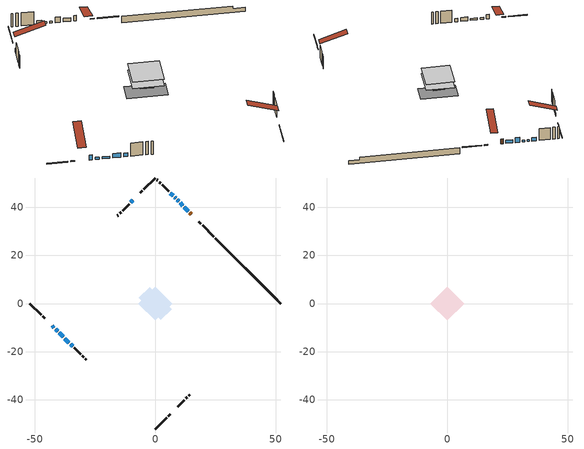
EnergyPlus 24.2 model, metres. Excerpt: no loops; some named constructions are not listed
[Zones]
conditioned space
 floor outside (Floor1 construction): -2.89,0 0,2.89 2.89,0 0,-2.89 z0.89
 floor adiabatic (AdiabaticFloorConstruction): -6.99,0 0,6.99 6.99,0 0,-6.99 z3.33
 floor foundation (Slab1 construction): -6.79,2.36 -2.36,6.79 6.79,-2.36 2.36,-6.79 z-1.52
 wall outside (RimJoist1 construction): 0,-52.14 4.68,-47.45 / -52.14,0 -47.45,-4.68 / 0,52.14 -4.68,47.45 / 24.32,27.81 19.64,32.5 z0.89:1.19
 wall outside (RimJoist2 construction): 5.34,-46.8 6.22,-45.91 / -46.8,-5.34 -45.91,-6.22 / -5.34,46.8 -6.22,45.91 / 18.98,33.15 18.1,34.04 z0.89:1.19
 wall outside (AdiabaticWallConstruction 1): 14.99,37.15 14.39,37.75 z0.89:2.92
 wall outside (AdiabaticWallConstruction): -42.81,-9.33 -42.08,-10.05 z0.89:2.67; 13.73,38.4 12.08,40.06 / 7.41,44.73 6.26,45.88 / -9.33,42.81 -10.16,41.98 z0.89:2.21; 11.43,40.71 10.35,41.79 z0.89:2.95; -41.43,-10.71 -40.6,-11.54 / -39.95,-12.19 -38.22,-13.92 z0.89:1.65; 9.69,42.45 9.11,43.02 / 8.46,43.68 8.06,44.07 z0.89:1.6; -37.56,-14.57 -35.84,-16.3 z0.89:2.47; -35.18,-16.96 -34.36,-17.78 z0.89:2.26
 wall outside (Wall1 construction): 9.33,-42.81 12.05,-40.09 / -33.7,-18.44 -30.99,-21.15 / -10.81,41.32 -13.53,38.61 / 5.6,46.54 2.89,49.25 z0.89:5.77
 wall outside (Wall2 construction): 12.7,-39.44 13.24,-38.9 / -30.33,-21.81 -29.79,-22.35 / -14.19,37.95 -14.72,37.41 / 2.23,49.91 1.69,50.45 z0.89:5.77
 wall outside (Wall3 construction): 13.9,-38.24 14.28,-37.86 / -29.13,-23.01 -28.76,-23.38 / -15.38,36.76 -15.76,36.38 / 1.03,51.11 0.66,51.48 z0.89:5.77
 wall foundation (FoundationWall1 construction): 24.98,27.16,-1.52 24.98,27.16,0.89 49.42,2.72,0.89 49.42,2.72,-0.08 52.14,0,-0.08 52.14,0,-1.52
 window (WindowConstruction 6): -42.81,-9.33 -42.09,-10.05 z0.89:2.67
 window (WindowConstruction 4): 13.73,38.41 12.08,40.06 z0.89:2.21
 window (WindowConstruction 5): 11.43,40.71 10.35,41.79 z0.89:2.95
 window (WindowConstruction 7): -41.43,-10.71 -40.6,-11.53 z0.89:1.65
 window (WindowConstruction 8): -39.95,-12.19 -38.22,-13.92 z0.89:1.65
 window (WindowConstruction 9): 9.69,42.45 9.12,43.02 z0.89:1.6
 window (WindowConstruction 10): 8.46,43.68 8.06,44.07 z0.89:1.6
 window (WindowConstruction): -37.56,-14.57 -35.84,-16.3 z0.89:2.47
 window (WindowConstruction 1): -35.18,-16.96 -34.36,-17.78 z0.89:2.26
 window (WindowConstruction 2): 7.41,44.73 6.26,45.88 z0.89:2.21
 window (WindowConstruction 3): -9.33,42.81 -10.16,41.98 z0.89:2.21
 door (Door): 14.99,37.15 14.39,37.75 z0.89:2.92
 ceiling adiabatic (AdiabaticFloorConstruction): 0,-6.99 6.99,0 0,6.99 -6.99,0 z3.33
attic - vented
 floor to conditioned space (Floor2 construction Reversed): -6.99,0 0,6.99 6.99,0 0,-6.99 z5.77
 roof outside (Roof1 construction): 8.68,-43.46,5.77 1.87,-36.65,8.98 0.07,-38.45,8.98 6.88,-45.26,5.77; -43.46,-8.68,5.77 -36.65,-1.87,8.98 -38.45,-0.07,8.98 -45.26,-6.88,5.77; -8.68,43.46,5.77 -1.87,36.65,8.98 -0.07,38.45,8.98 -6.88,45.26,5.77; 15.65,36.49,5.77 8.84,29.68,8.98 10.63,27.89,8.98 17.44,34.69,5.77
[Material] Roughness=Rough; Thermal Absorptance=0.9
Name | Thickness {m} | Conductivity {W/m-K} | Density {kg/m3} | Specific Heat {J/kg-K} | Solar Absorptance | Visible Absorptance
ceiling loosefill ins | 0.338667 | 0.0480833 | 16.02 | 1046.75 | 0.7 | 0.7
ceiling stud and cavity | 0.1397 | 0.0840436 | 65.682 | 1177.47 | 0.7 | 0.7
gypsum board | 0.0127 | 0.160291 | 801 | 837.4 | 0.6 | 0.6
[Construction]
Floor2 construction: ceiling loosefill ins, ceiling stud and cavity, gypsum board
[Schedule:Day:Interval]
interior lighting schedule day: No, 01:00, 0.108182, 04:00, 0.0901515, 05:00, 0.0991667, 06:00, 0.162273, 07:00, 0.270455, 08:00, 0.342576, 10:00, 0.369621, 11:00, 0.351591, 12:00, 0.333561, 13:00, 0.324545, 14:00, 0.31553, 15:00, 0.333561, 16:00, 0.369621, 17:00, 0.450758, 18:00, 0.585985, 19:00, 0.775303, 20:00, 0.955606, 21:00, 0.991667, 22:00, 0.712197, 23:00, 0.360606, 24:00, 0.162273
interior lighting schedule day 1: No, 01:00, 0.100909, 04:00, 0.0840909, 05:00, 0.0925, 06:00, 0.151364, 07:00, 0.252273, 08:00, 0.319545, 10:00, 0.344773, 11:00, 0.327955, 12:00, 0.311136, 13:00, 0.302727, 14:00, 0.294318, 15:00, 0.311136, 16:00, 0.344773, 17:00, 0.420455, 18:00, 0.546591, 19:00, 0.723182, 20:00, 0.891364, 21:00, 0.925, 22:00, 0.664318, 23:00, 0.336364, 24:00, 0.151364
interior lighting schedule day 2: No, 01:00, 0.0927273, 04:00, 0.0772727, 05:00, 0.085, 06:00, 0.139091, 07:00, 0.231818, 08:00, 0.293636, 10:00, 0.316818, 11:00, 0.301364, 12:00, 0.285909, 13:00, 0.278182, 14:00, 0.270455, 15:00, 0.285909, 16:00, 0.316818, 17:00, 0.386364, 18:00, 0.502273, 19:00, 0.664545, 20:00, 0.819091, 21:00, 0.85, 22:00, 0.610455, 23:00, 0.309091, 24:00, 0.139091
interior lighting schedule day 3: No, 01:00, 0.0845455, 04:00, 0.0704545, 05:00, 0.0775, 06:00, 0.126818, 07:00, 0.211364, 08:00, 0.267727, 10:00, 0.288864, 11:00, 0.274773, 12:00, 0.260682, 13:00, 0.253636, 14:00, 0.246591, 15:00, 0.260682, 16:00, 0.288864, 17:00, 0.352273, 18:00, 0.457955, 19:00, 0.605909, 20:00, 0.746818, 21:00, 0.775, 22:00, 0.556591, 23:00, 0.281818, 24:00, 0.126818
interior lighting schedule day 4: No, 01:00, 0.0763636, 04:00, 0.0636364, 05:00, 0.07, 06:00, 0.114545, 07:00, 0.190909, 08:00, 0.241818, 10:00, 0.260909, 11:00, 0.248182, 12:00, 0.235455, 13:00, 0.229091, 14:00, 0.222727, 15:00, 0.235455, 16:00, 0.260909, 17:00, 0.318182, 18:00, 0.413636, 19:00, 0.547273, 20:00, 0.674545, 21:00, 0.7, 22:00, 0.502727, 23:00, 0.254545, 24:00, 0.114545
interior lighting schedule day 5: No, 01:00, 0.0727273, 04:00, 0.0606061, 05:00, 0.0666667, 06:00, 0.109091, 07:00, 0.181818, 08:00, 0.230303, 10:00, 0.248485, 11:00, 0.236364, 12:00, 0.224242, 13:00, 0.218182, 14:00, 0.212121, 15:00, 0.224242, 16:00, 0.248485, 17:00, 0.30303, 18:00, 0.393939, 19:00, 0.521212, 20:00, 0.642424, 21:00, 0.666667, 22:00, 0.478788, 23:00, 0.242424, 24:00, 0.109091
interior lighting schedule day 6: No, 01:00, 0.0745455, 04:00, 0.0621212, 05:00, 0.0683333, 06:00, 0.111818, 07:00, 0.186364, 08:00, 0.236061, 10:00, 0.254697, 11:00, 0.242273, 12:00, 0.229848, 13:00, 0.223636, 14:00, 0.217424, 15:00, 0.229848, 16:00, 0.254697, 17:00, 0.310606, 18:00, 0.403788, 19:00, 0.534242, 20:00, 0.658485, 21:00, 0.683333, 22:00, 0.490758, 23:00, 0.248485, 24:00, 0.111818
interior lighting schedule day 7: No, 01:00, 0.08, 04:00, 0.0666667, 05:00, 0.0733333, 06:00, 0.12, 07:00, 0.2, 08:00, 0.253333, 10:00, 0.273333, 11:00, 0.26, 12:00, 0.246667, 13:00, 0.24, 14:00, 0.233333, 15:00, 0.246667, 16:00, 0.273333, 17:00, 0.333333, 18:00, 0.433333, 19:00, 0.573333, 20:00, 0.706667, 21:00, 0.733333, 22:00, 0.526667, 23:00, 0.266667, 24:00, 0.12
interior lighting schedule day 8: No, 01:00, 0.0890909, 04:00, 0.0742424, 05:00, 0.0816667, 06:00, 0.133636, 07:00, 0.222727, 08:00, 0.282121, 10:00, 0.304394, 11:00, 0.289545, 12:00, 0.274697, 13:00, 0.267273, 14:00, 0.259848, 15:00, 0.274697, 16:00, 0.304394, 17:00, 0.371212, 18:00, 0.482576, 19:00, 0.638485, 20:00, 0.78697, 21:00, 0.816667, 22:00, 0.586515, 23:00, 0.29697, 24:00, 0.133636
interior lighting schedule day 9: No, 01:00, 0.0972727, 04:00, 0.0810606, 05:00, 0.0891667, 06:00, 0.145909, 07:00, 0.243182, 08:00, 0.30803, 10:00, 0.332348, 11:00, 0.316136, 12:00, 0.299924, 13:00, 0.291818, 14:00, 0.283712, 15:00, 0.299924, 16:00, 0.332348, 17:00, 0.405303, 18:00, 0.526894, 19:00, 0.697121, 20:00, 0.859242, 21:00, 0.891667, 22:00, 0.640379, 23:00, 0.324242, 24:00, 0.145909
interior lighting schedule day 10: No, 01:00, 0.105455, 04:00, 0.0878788, 05:00, 0.0966667, 06:00, 0.158182, 07:00, 0.263636, 08:00, 0.333939, 10:00, 0.360303, 11:00, 0.342727, 12:00, 0.325152, 13:00, 0.316364, 14:00, 0.307576, 15:00, 0.325152, 16:00, 0.360303, 17:00, 0.439394, 18:00, 0.571212, 19:00, 0.755758, 20:00, 0.931515, 21:00, 0.966667, 22:00, 0.694242, 23:00, 0.351515, 24:00, 0.158182
interior lighting schedule day 11: No, 01:00, 0.109091, 04:00, 0.0909091, 05:00, 0.1, 06:00, 0.163636, 07:00, 0.272727, 08:00, 0.345455, 10:00, 0.372727, 11:00, 0.354545, 12:00, 0.336364, 13:00, 0.327273, 14:00, 0.318182, 15:00, 0.336364, 16:00, 0.372727, 17:00, 0.454545, 18:00, 0.590909, 19:00, 0.781818, 20:00, 0.963636, 21:00, 1, 22:00, 0.718182, 23:00, 0.363636, 24:00, 0.163636
interior lighting schedule default day; occupants schedule default day; clothes dryer schedule default day; cooking range schedule default day; mech vent bath fan 0 schedule default day; mech vent range fan 0 schedule default day; misc plug loads schedule default day; general water use schedule default day; heating setpoint default day; cooling setpoint default day; clothes dryer exhaust 0 schedule default day; cooling season schedule day; cooling season schedule day 2; cooling season schedule default day; exterior lighting schedule default day; natural vent schedule default day: No, 24:00, 0
occupants schedule day: No, 05:00, 0.426829, 06:00, 0.719512, 07:00, 1, 08:00, 0.670732, 09:00, 0.329268, 14:00, 0.170732, 15:00, 0.231707, 16:00, 0.329268, 17:00, 0.5, 18:00, 0.670732, 19:00, 0.829268, 21:00, 1, 22:00, 0.853659, 23:00, 0.646341, 24:00, 0.426829
clothes dryer schedule day; clothes dryer exhaust 0 schedule day: No, 01:00, 0.123457, 02:00, 0.0740741, 03:00, 0.0493827, 04:00, 0.0246914, 05:00, 0.0493827, 06:00, 0.0740741, 07:00, 0.197531, 08:00, 0.395062, 09:00, 0.592593, 10:00, 0.839506, 11:00, 0.962963, 12:00, 1, 13:00, 0.91358, 14:00, 0.82716, 15:00, 0.716049, 16:00, 0.753086, 17:00, 0.679012, 18:00, 0.666667, 20:00, 0.62963, 21:00, 0.641975, 22:00, 0.666667, 23:00, 0.54321, 24:00, 0.296296
cooking range schedule day: No, 05:00, 0.0597015, 06:00, 0.11194, 07:00, 0.171642, 08:00, 0.291045, 11:00, 0.343284, 12:00, 0.402985, 13:00, 0.462687, 14:00, 0.343284, 15:00, 0.291045, 16:00, 0.402985, 17:00, 0.567164, 18:00, 1, 19:00, 0.850746, 20:00, 0.432836, 21:00, 0.291045, 22:00, 0.231343, 23:00, 0.171642, 24:00, 0.11194
mech vent bath fan 0 schedule day: No, 07:00, 0, 08:00, 1, 09:00, 0.2, 24:00, 0
mech vent range fan 0 schedule day: No, 18:00, 0, 19:00, 1, 20:00, 0.2, 24:00, 0
misc plug loads schedule day: No, 06:00, 0.705882, 07:00, 0.745098, 08:00, 0.803922, 15:00, 0.823529, 16:00, 0.862745, 17:00, 0.921569, 18:00, 0.980392, 19:00, 1, 20:00, 0.980392, 21:00, 0.941176, 22:00, 0.862745, 23:00, 0.784314, 24:00, 0.72549
general water use schedule day: No, 01:00, 0.315068, 03:00, 0.287671, 04:00, 0.342466, 05:00, 0.369863, 06:00, 0.520548, 07:00, 0.60274, 08:00, 0.534247, 10:00, 0.506849, 11:00, 0.465753, 14:00, 0.479452, 15:00, 0.534247, 16:00, 0.589041, 17:00, 0.69863, 18:00, 0.876712, 19:00, 0.890411, 20:00, 0.986301, 21:00, 1, 22:00, 0.863014, 23:00, 0.616438, 24:00, 0.465753
heating setpoint day: No, 07:00, 18, 23:00, 21, 24:00, 18
cooling setpoint day: No, 24:00, 25
cooling season schedule day 1: No, 24:00, 1
exterior lighting schedule day: No, 01:00, 0.566667, 03:00, 0.524167, 05:00, 0.495833, 06:00, 0.5525, 07:00, 0.623333, 08:00, 0.580833, 09:00, 0.439167, 10:00, 0.354167, 12:00, 0.34, 13:00, 0.354167, 14:00, 0.396667, 15:00, 0.425, 16:00, 0.495833, 17:00, 0.623333, 18:00, 0.793333, 19:00, 0.906667, 20:00, 0.963333, 21:00, 0.991667, 22:00, 0.920833, 23:00, 0.793333, 24:00, 0.665833
exterior lighting schedule day 1: No, 01:00, 0.528571, 03:00, 0.488929, 05:00, 0.4625, 06:00, 0.515357, 07:00, 0.581429, 08:00, 0.541786, 09:00, 0.409643, 10:00, 0.330357, 12:00, 0.317143, 13:00, 0.330357, 14:00, 0.37, 15:00, 0.396429, 16:00, 0.4625, 17:00, 0.581429, 18:00, 0.74, 19:00, 0.845714, 20:00, 0.898571, 21:00, 0.925, 22:00, 0.858929, 23:00, 0.74, 24:00, 0.621071
exterior lighting schedule day 10: No, 01:00, 0.552381, 03:00, 0.510952, 05:00, 0.483333, 06:00, 0.538571, 07:00, 0.607619, 08:00, 0.56619, 09:00, 0.428095, 10:00, 0.345238, 12:00, 0.331429, 13:00, 0.345238, 14:00, 0.386667, 15:00, 0.414286, 16:00, 0.483333, 17:00, 0.607619, 18:00, 0.773333, 19:00, 0.88381, 20:00, 0.939048, 21:00, 0.966667, 22:00, 0.897619, 23:00, 0.773333, 24:00, 0.649048
exterior lighting schedule day 11: No, 01:00, 0.571429, 03:00, 0.528571, 05:00, 0.5, 06:00, 0.557143, 07:00, 0.628571, 08:00, 0.585714, 09:00, 0.442857, 10:00, 0.357143, 12:00, 0.342857, 13:00, 0.357143, 14:00, 0.4, 15:00, 0.428571, 16:00, 0.5, 17:00, 0.628571, 18:00, 0.8, 19:00, 0.914286, 20:00, 0.971429, 21:00, 1, 22:00, 0.928571, 23:00, 0.8, 24:00, 0.671429
exterior lighting schedule day 2: No, 01:00, 0.485714, 03:00, 0.449286, 05:00, 0.425, 06:00, 0.473571, 07:00, 0.534286, 08:00, 0.497857, 09:00, 0.376429, 10:00, 0.303571, 12:00, 0.291429, 13:00, 0.303571, 14:00, 0.34, 15:00, 0.364286, 16:00, 0.425, 17:00, 0.534286, 18:00, 0.68, 19:00, 0.777143, 20:00, 0.825714, 21:00, 0.85, 22:00, 0.789286, 23:00, 0.68, 24:00, 0.570714
exterior lighting schedule day 3: No, 01:00, 0.442857, 03:00, 0.409643, 05:00, 0.3875, 06:00, 0.431786, 07:00, 0.487143, 08:00, 0.453929, 09:00, 0.343214, 10:00, 0.276786, 12:00, 0.265714, 13:00, 0.276786, 14:00, 0.31, 15:00, 0.332143, 16:00, 0.3875, 17:00, 0.487143, 18:00, 0.62, 19:00, 0.708571, 20:00, 0.752857, 21:00, 0.775, 22:00, 0.719643, 23:00, 0.62, 24:00, 0.520357
exterior lighting schedule day 4: No, 01:00, 0.4, 03:00, 0.37, 05:00, 0.35, 06:00, 0.39, 07:00, 0.44, 08:00, 0.41, 09:00, 0.31, 10:00, 0.25, 12:00, 0.24, 13:00, 0.25, 14:00, 0.28, 15:00, 0.3, 16:00, 0.35, 17:00, 0.44, 18:00, 0.56, 19:00, 0.64, 20:00, 0.68, 21:00, 0.7, 22:00, 0.65, 23:00, 0.56, 24:00, 0.47
exterior lighting schedule day 5: No, 01:00, 0.380952, 03:00, 0.352381, 05:00, 0.333333, 06:00, 0.371429, 07:00, 0.419048, 08:00, 0.390476, 09:00, 0.295238, 10:00, 0.238095, 12:00, 0.228571, 13:00, 0.238095, 14:00, 0.266667, 15:00, 0.285714, 16:00, 0.333333, 17:00, 0.419048, 18:00, 0.533333, 19:00, 0.609524, 20:00, 0.647619, 21:00, 0.666667, 22:00, 0.619048, 23:00, 0.533333, 24:00, 0.447619
exterior lighting schedule day 6: No, 01:00, 0.390476, 03:00, 0.36119, 05:00, 0.341667, 06:00, 0.380714, 07:00, 0.429524, 08:00, 0.400238, 09:00, 0.302619, 10:00, 0.244048, 12:00, 0.234286, 13:00, 0.244048, 14:00, 0.273333, 15:00, 0.292857, 16:00, 0.341667, 17:00, 0.429524, 18:00, 0.546667, 19:00, 0.624762, 20:00, 0.66381, 21:00, 0.683333, 22:00, 0.634524, 23:00, 0.546667, 24:00, 0.45881
exterior lighting schedule day 7: No, 01:00, 0.419048, 03:00, 0.387619, 05:00, 0.366667, 06:00, 0.408571, 07:00, 0.460952, 08:00, 0.429524, 09:00, 0.324762, 10:00, 0.261905, 12:00, 0.251429, 13:00, 0.261905, 14:00, 0.293333, 15:00, 0.314286, 16:00, 0.366667, 17:00, 0.460952, 18:00, 0.586667, 19:00, 0.670476, 20:00, 0.712381, 21:00, 0.733333, 22:00, 0.680952, 23:00, 0.586667, 24:00, 0.492381
exterior lighting schedule day 8: No, 01:00, 0.466667, 03:00, 0.431667, 05:00, 0.408333, 06:00, 0.455, 07:00, 0.513333, 08:00, 0.478333, 09:00, 0.361667, 10:00, 0.291667, 12:00, 0.28, 13:00, 0.291667, 14:00, 0.326667, 15:00, 0.35, 16:00, 0.408333, 17:00, 0.513333, 18:00, 0.653333, 19:00, 0.746667, 20:00, 0.793333, 21:00, 0.816667, 22:00, 0.758333, 23:00, 0.653333, 24:00, 0.548333
exterior lighting schedule day 9: No, 01:00, 0.509524, 03:00, 0.47131, 05:00, 0.445833, 06:00, 0.496786, 07:00, 0.560476, 08:00, 0.522262, 09:00, 0.394881, 10:00, 0.318452, 12:00, 0.305714, 13:00, 0.318452, 14:00, 0.356667, 15:00, 0.382143, 16:00, 0.445833, 17:00, 0.560476, 18:00, 0.713333, 19:00, 0.815238, 20:00, 0.86619, 21:00, 0.891667, 22:00, 0.827976, 23:00, 0.713333, 24:00, 0.59869
[Schedule:Week:Daily]
heating setpoint Week Rule - Jan1-Dec31: heating setpoint day, heating setpoint day, heating setpoint day, heating setpoint day, heating setpoint day, heating setpoint day, heating setpoint day, heating setpoint default day, heating setpoint default day, heating setpoint default day, heating setpoint default day, heating setpoint default day
cooling setpoint Week Rule - Jan1-Dec31: cooling setpoint day, cooling setpoint day, cooling setpoint day, cooling setpoint day, cooling setpoint day, cooling setpoint day, cooling setpoint day, cooling setpoint default day, cooling setpoint default day, cooling setpoint default day, cooling setpoint default day, cooling setpoint default day
clothes dryer exhaust 0 schedule Week Rule - Jan1-Dec31: clothes dryer exhaust 0 schedule day, clothes dryer exhaust 0 schedule day, clothes dryer exhaust 0 schedule day, clothes dryer exhaust 0 schedule day, clothes dryer exhaust 0 schedule day, clothes dryer exhaust 0 schedule day, clothes dryer exhaust 0 schedule day, clothes dryer exhaust 0 schedule default day, clothes dryer exhaust 0 schedule default day, clothes dryer exhaust 0 schedule default day, clothes dryer exhaust 0 schedule default day, clothes dryer exhaust 0 schedule default day
cooling season schedule Week Rule - Jan1-May26: cooling season schedule day, cooling season schedule day, cooling season schedule day, cooling season schedule day, cooling season schedule day, cooling season schedule day, cooling season schedule day, cooling season schedule default day, cooling season schedule default day, cooling season schedule default day, cooling season schedule default day, cooling season schedule default day
cooling season schedule Week Rule - May27-Jun2: cooling season schedule day, cooling season schedule day, cooling season schedule day, cooling season schedule day, cooling season schedule day, cooling season schedule day 1, cooling season schedule day 1, cooling season schedule default day, cooling season schedule default day, cooling season schedule default day, cooling season schedule default day, cooling season schedule default day
cooling season schedule Week Rule - Jun3-Aug25: cooling season schedule day 1, cooling season schedule day 1, cooling season schedule day 1, cooling season schedule day 1, cooling season schedule day 1, cooling season schedule day 1, cooling season schedule day 1, cooling season schedule default day, cooling season schedule default day, cooling season schedule default day, cooling season schedule default day, cooling season schedule default day
cooling season schedule Week Rule - Aug26-Sep1: cooling season schedule day 1, cooling season schedule day 1, cooling season schedule day 1, cooling season schedule day 1, cooling season schedule day 1, cooling season schedule day 1, cooling season schedule day 2, cooling season schedule default day, cooling season schedule default day, cooling season schedule default day, cooling season schedule default day, cooling season schedule default day
cooling season schedule Week Rule - Sep2-Dec31: cooling season schedule day 2, cooling season schedule day 2, cooling season schedule day 2, cooling season schedule day 2, cooling season schedule day 2, cooling season schedule day 2, cooling season schedule day 2, cooling season schedule default day, cooling season schedule default day, cooling season schedule default day, cooling season schedule default day, cooling season schedule default day
exterior lighting schedule Week Rule - Oct7-Oct27: exterior lighting schedule day 9, exterior lighting schedule day 9, exterior lighting schedule day 9, exterior lighting schedule day 9, exterior lighting schedule day 9, exterior lighting schedule day 9, exterior lighting schedule day 9, exterior lighting schedule default day, exterior lighting schedule default day, exterior lighting schedule default day, exterior lighting schedule default day, exterior lighting schedule default day
exterior lighting schedule Week Rule - Oct28-Nov3: exterior lighting schedule day 9, exterior lighting schedule day 9, exterior lighting schedule day 9, exterior lighting schedule day 9, exterior lighting schedule day 10, exterior lighting schedule day 10, exterior lighting schedule day 10, exterior lighting schedule default day, exterior lighting schedule default day, exterior lighting schedule default day, exterior lighting schedule default day, exterior lighting schedule default day
exterior lighting schedule Week Rule - Nov4-Nov24: exterior lighting schedule day 10, exterior lighting schedule day 10, exterior lighting schedule day 10, exterior lighting schedule day 10, exterior lighting schedule day 10, exterior lighting schedule day 10, exterior lighting schedule day 10, exterior lighting schedule default day, exterior lighting schedule default day, exterior lighting schedule default day, exterior lighting schedule default day, exterior lighting schedule default day
exterior lighting schedule Week Rule - Nov25-Dec1: exterior lighting schedule day 10, exterior lighting schedule day 10, exterior lighting schedule day 10, exterior lighting schedule day 10, exterior lighting schedule day 10, exterior lighting schedule day 10, exterior lighting schedule day 11, exterior lighting schedule default day, exterior lighting schedule default day, exterior lighting schedule default day, exterior lighting schedule default day, exterior lighting schedule default day
exterior lighting schedule Week Rule - Dec2-Dec31: exterior lighting schedule day 11, exterior lighting schedule day 11, exterior lighting schedule day 11, exterior lighting schedule day 11, exterior lighting schedule day 11, exterior lighting schedule day 11, exterior lighting schedule day 11, exterior lighting schedule default day, exterior lighting schedule default day, exterior lighting schedule default day, exterior lighting schedule default day, exterior lighting schedule default day
natural vent schedule Week Rule - Jan1-Dec31: natural vent schedule default day, natural vent schedule default day, natural vent schedule default day, natural vent schedule default day, natural vent schedule default day, natural vent schedule default day, natural vent schedule default day, natural vent schedule default day, natural vent schedule default day, natural vent schedule default day, natural vent schedule default day, natural vent schedule default day
